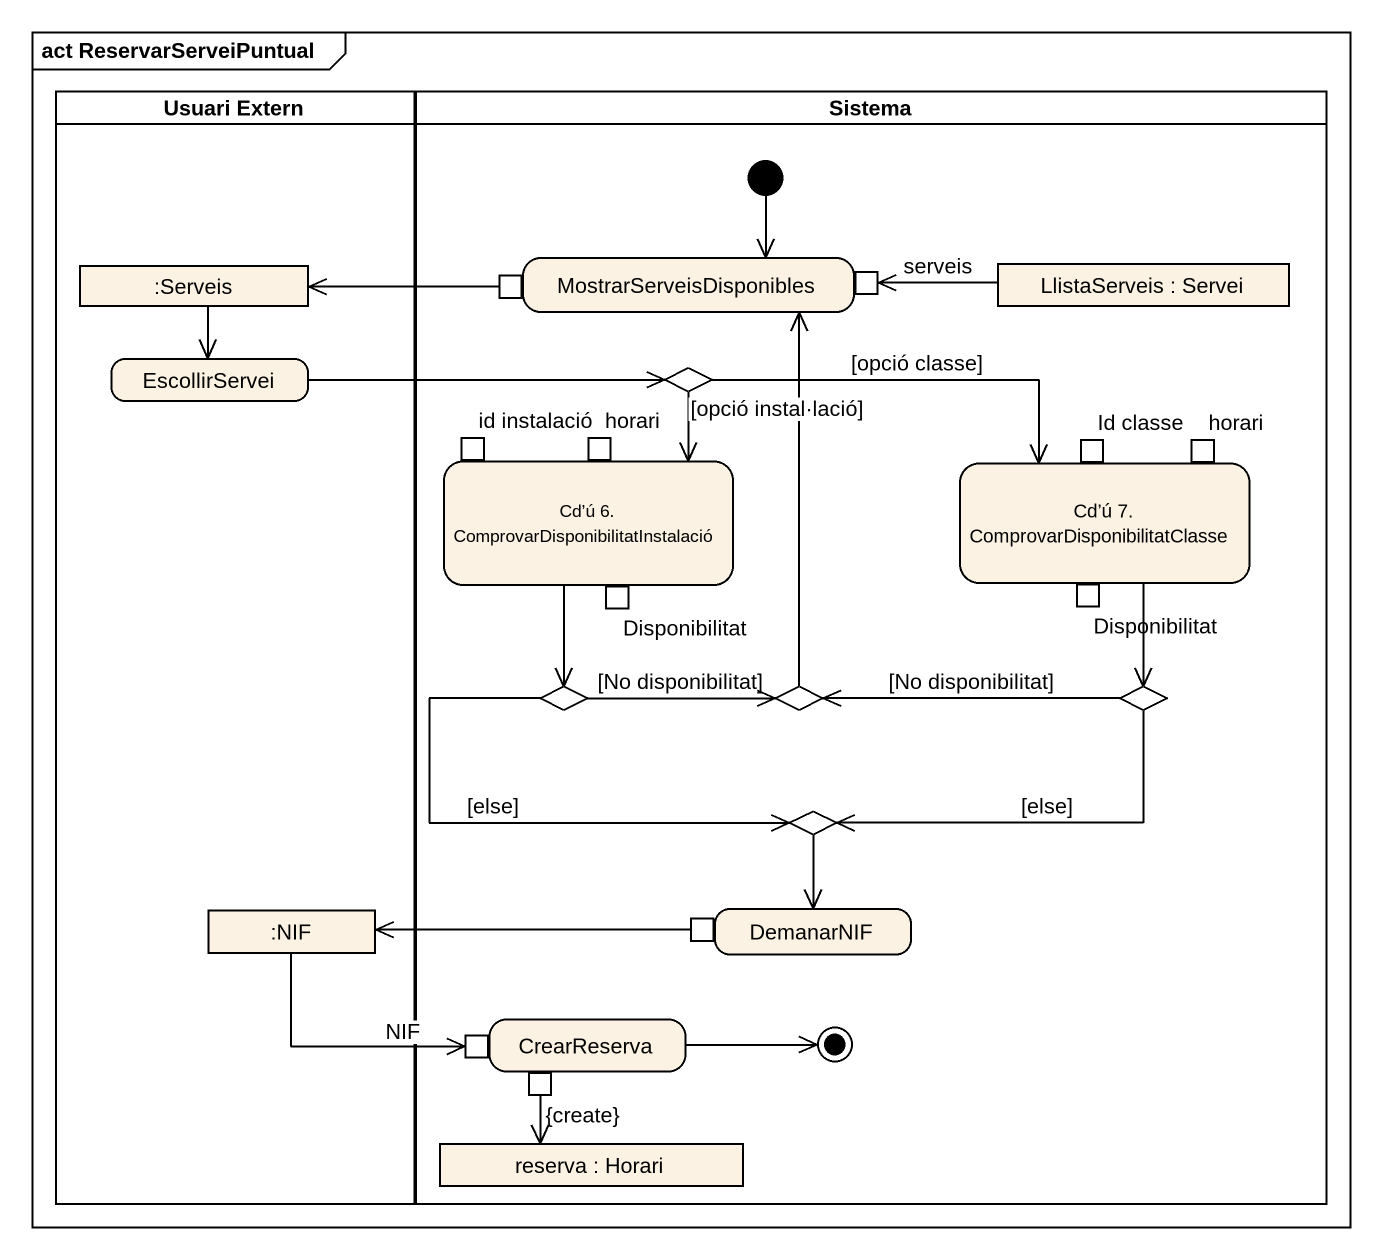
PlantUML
@startuml
mainframe act ReservarServeiPuntual
hide empty description
state "Usuari Extern" as Usuari_Extern <<partition>> {
  state ":Serveis" as Serveis <<object>>
  state EscollirServei
  state ":NIF" as NIF <<object>>
}
state Sistema <<partition>> {
  state MostrarServeisDisponibles {
    state pin1 <<outputPin>>
    state pin2 <<inputPin>>
  }
  state "LlistaServeis : Servei" as LlistaServeis <<object>>
  state choice1 <<choice>>
  state "Cd’ú 6. ComprovarDisponibilitatInstalació" as Cd_ú_6_ComprovarDisponibilit {
    state "id instalació" as id_instalació <<inputPin>>
    state horari <<inputPin>>
    state Disponibilitat <<outputPin>>
  }
  state "Cd’ú 7. ComprovarDisponibilitatClasse" as Cd_ú_7_ComprovarDisponibilit {
    state "Id classe" as Id_classe <<inputPin>>
    state "horari" as horari_2 <<inputPin>>
    state "Disponibilitat" as Disponibilitat_2 <<outputPin>>
  }
  state choice2 <<choice>>
  state choice3 <<choice>>
  state choice4 <<choice>>
  state choice5 <<choice>>
  state DemanarNIF {
    state pin3 <<outputPin>>
  }
  state CrearReserva {
    state pin4 <<inputPin>>
    state "{create}" as create_ <<outputPin>>
  }
  state "reserva : Horari" as reserva <<object>>
  [*] --> MostrarServeisDisponibles
  CrearReserva -right-> [*]
}
Serveis --> EscollirServei
pin1 -left-> Serveis
LlistaServeis -left-> pin2 : serveis
EscollirServei -right-> choice1
choice1 --> Cd_ú_6_ComprovarDisponibilit : [opció instal·lació]
choice1 -right-> Cd_ú_7_ComprovarDisponibilit : [opció classe]
Cd_ú_6_ComprovarDisponibilit --> choice2
Cd_ú_7_ComprovarDisponibilit --> choice4
choice2 -right-> choice3 : [No disponibilitat]
choice2 -right-> choice5 : [else]
choice3 -up-> MostrarServeisDisponibles
choice4 -left-> choice3 : [No disponibilitat]
choice4 -left-> choice5 : [else]
choice5 --> DemanarNIF
NIF --> pin4 : NIF
pin3 -left-> NIF
create_ --> reserva
@enduml
